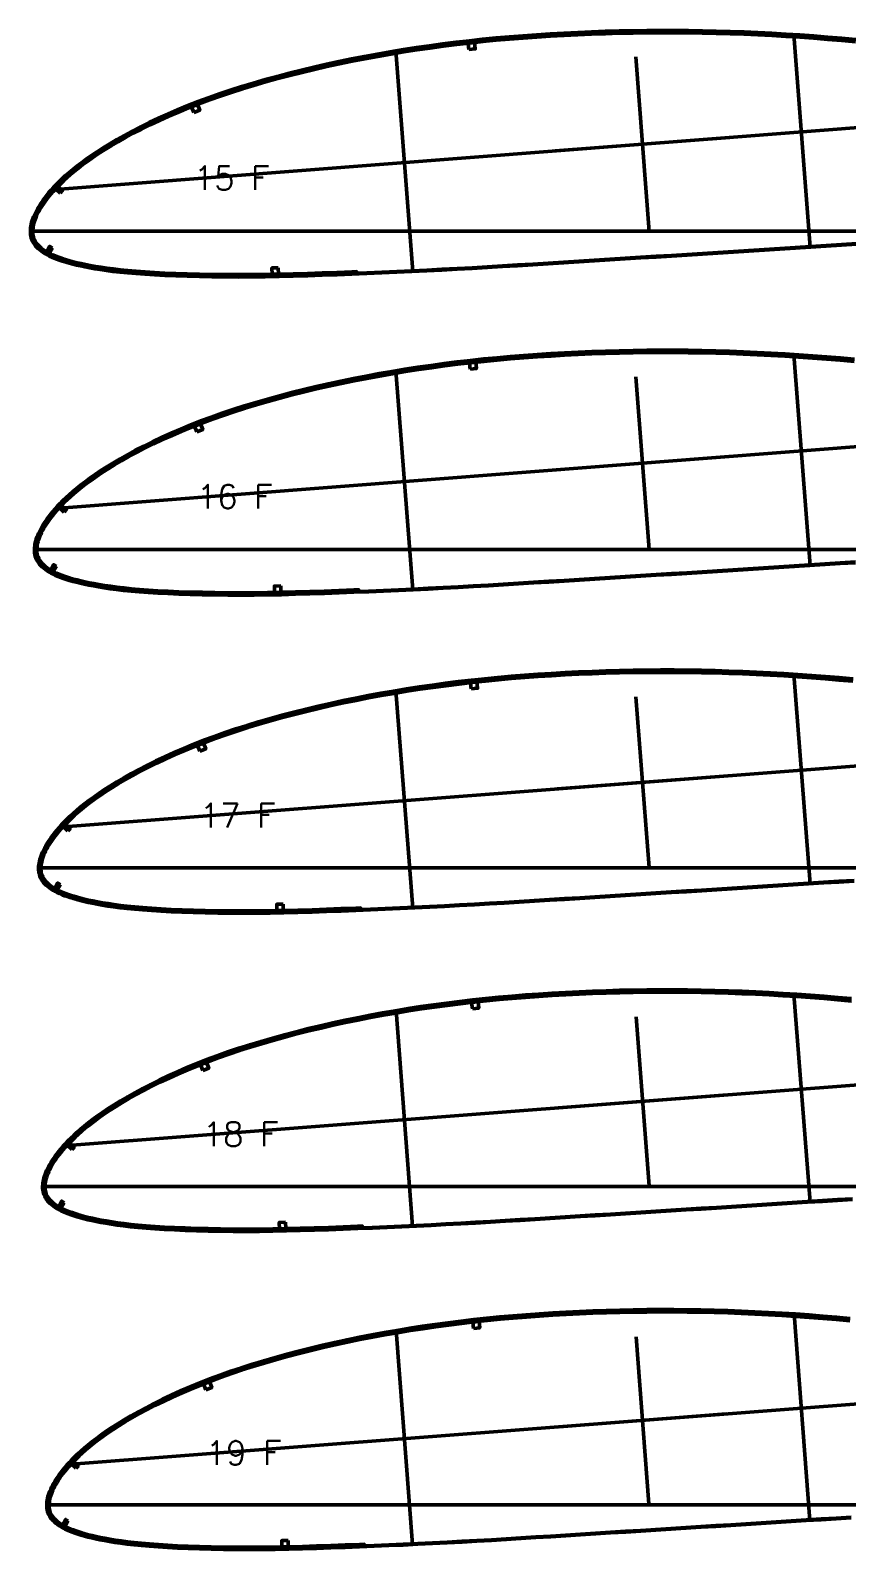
# Model space of a CAD drawing. Header units: metres. Extents: x -405 to 675, y -15418 to 133.
# Drawn here: x -384 to 128, y -3628 to -2674 of the extents above; entities that cross this region are included whole.
import ezdxf

# ---------------------------------------------------------------- set-up
doc = ezdxf.new("R2010")
doc.units = ezdxf.units.M
for name, color, linetype, lineweight in [('FoilLayer', 7, 'Continuous', 50), ('RefFoilLayer', 7, 'Continuous', 50), ('StringerLayer', 7, 'Continuous', 50), ('SubLayer', 7, 'Continuous', 50), ('TextLayer', 7, 'Continuous', 50)]:
    doc.layers.add(name, color=color, linetype=linetype, lineweight=lineweight)
doc.styles.add('MSゴシック', font='romans')

msp = doc.modelspace()

# ---------------------------------------------------------------- linework, layer by layer
at = {"layer": 'FoilLayer'}
for points in [[(133.83, -2681.12), (125.03, -2680.33), (116.25, -2679.6), (107.46, -2678.93), (98.68, -2678.31), (89.92, -2677.75), (81.17, -2677.25), (72.42, -2676.81), (63.69, -2676.43), (54.96, -2676.11), (46.24, -2675.86), (37.53, -2675.66), (28.82, -2675.53), (20.12, -2675.46), (11.43, -2675.45), (2.73, -2675.51), (-5.97, -2675.63), (-14.66, -2675.8), (-23.33, -2676.04), (-31.99, -2676.34), (-40.64, -2676.7), (-49.27, -2677.13), (-57.88, -2677.62), (-66.46, -2678.17), (-75, -2678.78), (-83.48, -2679.45), (-91.9, -2680.19), (-100.27, -2681), (-108.61, -2681.9), (-116.93, -2682.87), (-125.23, -2683.92), (-133.51, -2685.04), (-141.76, -2686.24), (-149.98, -2687.51), (-158.16, -2688.85), (-166.29, -2690.27), (-174.37, -2691.75), (-182.4, -2693.31), (-190.36, -2694.95), (-198.26, -2696.66), (-206.08, -2698.44), (-213.83, -2700.3), (-221.52, -2702.25), (-229.14, -2704.27), (-236.67, -2706.34), (-244.05, -2708.47), (-251.27, -2710.65), (-258.34, -2712.9), (-265.25, -2715.22), (-272.02, -2717.62), (-278.64, -2720.09), (-285.11, -2722.62), (-291.41, -2725.21), (-297.52, -2727.84), (-303.44, -2730.52), (-309.15, -2733.22), (-314.62, -2735.92), (-319.84, -2738.6), (-324.78, -2741.24), (-329.43, -2743.85), (-333.79, -2746.41), (-337.86, -2748.92), (-341.67, -2751.37), (-345.2, -2753.75), (-348.49, -2756.06), (-351.53, -2758.28), (-354.34, -2760.43), (-356.93, -2762.5), (-359.32, -2764.51), (-361.52, -2766.45), (-363.55, -2768.33), (-365.43, -2770.15), (-367.17, -2771.9), (-368.78, -2773.6), (-370.26, -2775.24), (-371.63, -2776.83), (-372.89, -2778.37), (-374.06, -2779.86), (-375.13, -2781.32), (-376.12, -2782.73), (-377.03, -2784.09), (-377.86, -2785.43), (-378.63, -2786.74), (-379.34, -2788.01), (-379.98, -2789.22), (-380.54, -2790.41), (-381.04, -2791.6), (-381.49, -2792.77), (-381.89, -2793.87), (-382.22, -2794.93), (-382.48, -2796), (-382.68, -2797.06), (-382.83, -2798.09), (-382.93, -2799.08), (-382.97, -2800.06), (-382.96, -2800.98), (-382.89, -2801.9), (-382.75, -2802.82), (-382.52, -2803.75), (-382.2, -2804.67), (-381.81, -2805.59), (-381.33, -2806.49), (-380.77, -2807.37), (-380.13, -2808.23), (-379.39, -2809.07), (-378.56, -2809.89), (-377.66, -2810.69), (-376.67, -2811.47), (-375.61, -2812.21), (-374.47, -2812.94), (-373.24, -2813.63), (-371.92, -2814.3), (-370.5, -2814.95), (-368.98, -2815.58), (-367.36, -2816.21), (-365.63, -2816.82), (-363.8, -2817.44), (-361.85, -2818.05), (-359.77, -2818.66), (-357.55, -2819.26), (-355.17, -2819.85), (-352.61, -2820.42), (-349.86, -2821), (-346.88, -2821.57), (-343.68, -2822.14), (-340.22, -2822.71), (-336.47, -2823.27), (-332.42, -2823.8), (-328.03, -2824.3), (-323.25, -2824.77), (-318.06, -2825.21), (-312.45, -2825.63), (-306.43, -2826.03), (-299.99, -2826.37), (-293.15, -2826.65), (-285.92, -2826.88), (-278.32, -2827.06), (-270.41, -2827.21), (-262.29, -2827.31), (-254.01, -2827.35), (-245.6, -2827.32), (-237.04, -2827.21), (-228.29, -2827.03), (-219.39, -2826.81), (-210.36, -2826.55), (-201.22, -2826.24), (-191.96, -2825.91), (-182.62, -2825.55), (-179.48, -2825.43), (-179.44, -2826.48), (-173.18, -2826.23), (-163.79, -2825.84), (-154.4, -2825.43), (-144.99, -2824.98), (-135.54, -2824.5), (-126.04, -2824.01), (-116.53, -2823.51), (-107.02, -2822.99), (-97.53, -2822.45), (-88.03, -2821.88), (-78.47, -2821.29), (-68.88, -2820.69), (-59.26, -2820.09), (-49.62, -2819.5), (-39.97, -2818.9), (-30.3, -2818.29), (-20.61, -2817.67), (-10.9, -2817.06), (-1.2, -2816.44), (8.51, -2815.84), (18.22, -2815.24), (27.91, -2814.63), (37.61, -2814.02), (47.31, -2813.39), (57.02, -2812.78), (66.72, -2812.17), (76.43, -2811.56), (86.14, -2810.95), (95.84, -2810.34), (105.54, -2809.72), (115.24, -2809.09), (124.93, -2808.47), (134.61, -2807.86)], [(132.93, -2881.92), (124.2, -2881.14), (115.47, -2880.42), (106.74, -2879.75), (98.02, -2879.13), (89.32, -2878.58), (80.62, -2878.08), (71.94, -2877.64), (63.26, -2877.27), (54.59, -2876.95), (45.93, -2876.7), (37.28, -2876.5), (28.63, -2876.37), (19.99, -2876.3), (11.35, -2876.29), (2.71, -2876.35), (-5.93, -2876.47), (-14.56, -2876.64), (-23.18, -2876.88), (-31.78, -2877.18), (-40.37, -2877.54), (-48.94, -2877.96), (-57.49, -2878.45), (-66.02, -2878.99), (-74.5, -2879.6), (-82.92, -2880.26), (-91.29, -2880.99), (-99.6, -2881.8), (-107.88, -2882.69), (-116.14, -2883.66), (-124.39, -2884.71), (-132.62, -2885.82), (-140.81, -2887.01), (-148.98, -2888.27), (-157.1, -2889.6), (-165.18, -2891.01), (-173.21, -2892.48), (-181.18, -2894.03), (-189.09, -2895.66), (-196.94, -2897.36), (-204.71, -2899.13), (-212.4, -2900.98), (-220.04, -2902.91), (-227.61, -2904.92), (-235.08, -2906.98), (-242.42, -2909.09), (-249.59, -2911.25), (-256.61, -2913.49), (-263.48, -2915.8), (-270.2, -2918.18), (-276.78, -2920.63), (-283.2, -2923.15), (-289.46, -2925.72), (-295.53, -2928.33), (-301.41, -2930.99), (-307.08, -2933.67), (-312.52, -2936.35), (-317.7, -2939.01), (-322.61, -2941.64), (-327.23, -2944.23), (-331.56, -2946.77), (-335.6, -2949.27), (-339.38, -2951.7), (-342.89, -2954.07), (-346.16, -2956.36), (-349.18, -2958.57), (-351.97, -2960.7), (-354.54, -2962.76), (-356.91, -2964.75), (-359.1, -2966.68), (-361.12, -2968.55), (-362.99, -2970.35), (-364.71, -2972.1), (-366.31, -2973.78), (-367.78, -2975.41), (-369.14, -2976.99), (-370.39, -2978.52), (-371.55, -2980), (-372.62, -2981.45), (-373.6, -2982.85), (-374.5, -2984.21), (-375.33, -2985.53), (-376.09, -2986.84), (-376.8, -2988.1), (-377.43, -2989.3), (-377.99, -2990.48), (-378.49, -2991.66), (-378.94, -2992.82), (-379.33, -2993.91), (-379.66, -2994.97), (-379.91, -2996.03), (-380.11, -2997.09), (-380.27, -2998.1), (-380.36, -2999.08), (-380.41, -3000.06), (-380.4, -3000.97), (-380.33, -3001.89), (-380.18, -3002.8), (-379.96, -3003.72), (-379.64, -3004.64), (-379.25, -3005.55), (-378.78, -3006.44), (-378.22, -3007.31), (-377.58, -3008.17), (-376.85, -3009), (-376.03, -3009.82), (-375.13, -3010.61), (-374.16, -3011.38), (-373.1, -3012.12), (-371.97, -3012.84), (-370.74, -3013.53), (-369.43, -3014.2), (-368.02, -3014.84), (-366.51, -3015.47), (-364.9, -3016.09), (-363.19, -3016.7), (-361.37, -3017.31), (-359.43, -3017.92), (-357.37, -3018.52), (-355.16, -3019.12), (-352.8, -3019.7), (-350.26, -3020.28), (-347.52, -3020.85), (-344.57, -3021.42), (-341.38, -3021.98), (-337.94, -3022.55), (-334.23, -3023.1), (-330.2, -3023.63), (-325.84, -3024.13), (-321.09, -3024.6), (-315.94, -3025.03), (-310.36, -3025.45), (-304.38, -3025.84), (-297.99, -3026.18), (-291.2, -3026.47), (-284.01, -3026.69), (-276.46, -3026.87), (-268.61, -3027.01), (-260.54, -3027.11), (-252.32, -3027.15), (-243.96, -3027.12), (-235.46, -3027.01), (-226.77, -3026.84), (-217.92, -3026.62), (-208.96, -3026.36), (-199.88, -3026.06), (-190.68, -3025.72), (-181.4, -3025.37), (-178.28, -3025.25), (-178.24, -3026.3), (-172.03, -3026.05), (-162.7, -3025.67), (-153.37, -3025.26), (-144.02, -3024.81), (-134.63, -3024.34), (-125.2, -3023.85), (-115.75, -3023.35), (-106.31, -3022.83), (-96.88, -3022.3), (-87.44, -3021.73), (-77.95, -3021.14), (-68.42, -3020.55), (-58.87, -3019.95), (-49.29, -3019.37), (-39.71, -3018.77), (-30.1, -3018.16), (-20.47, -3017.55), (-10.83, -3016.94), (-1.19, -3016.33), (8.45, -3015.73), (18.09, -3015.13), (27.73, -3014.53), (37.36, -3013.92), (47, -3013.3), (56.64, -3012.69), (66.28, -3012.08), (75.92, -3011.48), (85.56, -3010.88), (95.2, -3010.27), (104.84, -3009.65), (114.47, -3009.03), (124.1, -3008.41), (133.71, -3007.81)], [(132.04, -3082.72), (123.36, -3081.95), (114.69, -3081.23), (106.02, -3080.56), (97.37, -3079.96), (88.72, -3079.4), (80.08, -3078.91), (71.45, -3078.48), (62.83, -3078.1), (54.22, -3077.79), (45.62, -3077.53), (37.03, -3077.34), (28.44, -3077.21), (19.86, -3077.14), (11.28, -3077.13), (2.69, -3077.19), (-5.89, -3077.31), (-14.46, -3077.48), (-23.02, -3077.72), (-31.57, -3078.01), (-40.1, -3078.37), (-48.61, -3078.79), (-57.1, -3079.27), (-65.57, -3079.82), (-74, -3080.42), (-82.37, -3081.08), (-90.68, -3081.8), (-98.93, -3082.61), (-107.15, -3083.49), (-115.36, -3084.46), (-123.56, -3085.49), (-131.72, -3086.6), (-139.86, -3087.78), (-147.97, -3089.03), (-156.04, -3090.36), (-164.07, -3091.75), (-172.04, -3093.22), (-179.96, -3094.76), (-187.82, -3096.37), (-195.61, -3098.05), (-203.33, -3099.81), (-210.97, -3101.65), (-218.56, -3103.57), (-226.08, -3105.57), (-233.5, -3107.61), (-240.78, -3109.71), (-247.91, -3111.86), (-254.88, -3114.08), (-261.7, -3116.37), (-268.38, -3118.74), (-274.92, -3121.17), (-281.3, -3123.67), (-287.51, -3126.22), (-293.54, -3128.82), (-299.38, -3131.46), (-305.01, -3134.12), (-310.41, -3136.79), (-315.56, -3139.43), (-320.43, -3142.04), (-325.02, -3144.61), (-329.32, -3147.14), (-333.34, -3149.62), (-337.09, -3152.04), (-340.59, -3154.39), (-343.83, -3156.66), (-346.83, -3158.86), (-349.6, -3160.97), (-352.15, -3163.02), (-354.51, -3164.99), (-356.68, -3166.91), (-358.68, -3168.77), (-360.54, -3170.56), (-362.25, -3172.29), (-363.84, -3173.96), (-365.3, -3175.58), (-366.65, -3177.15), (-367.9, -3178.67), (-369.05, -3180.14), (-370.11, -3181.58), (-371.08, -3182.97), (-371.98, -3184.32), (-372.8, -3185.63), (-373.56, -3186.93), (-374.26, -3188.18), (-374.89, -3189.38), (-375.44, -3190.54), (-375.93, -3191.72), (-376.38, -3192.88), (-376.78, -3193.96), (-377.1, -3195.01), (-377.35, -3196.06), (-377.55, -3197.11), (-377.7, -3198.11), (-377.8, -3199.09), (-377.84, -3200.06), (-377.83, -3200.96), (-377.76, -3201.87), (-377.62, -3202.78), (-377.39, -3203.69), (-377.08, -3204.6), (-376.69, -3205.5), (-376.22, -3206.39), (-375.68, -3207.26), (-375.04, -3208.11), (-374.31, -3208.94), (-373.5, -3209.74), (-372.61, -3210.53), (-371.64, -3211.3), (-370.59, -3212.03), (-369.46, -3212.75), (-368.25, -3213.43), (-366.94, -3214.09), (-365.54, -3214.73), (-364.05, -3215.36), (-362.45, -3215.97), (-360.75, -3216.58), (-358.94, -3217.19), (-357.01, -3217.79), (-354.96, -3218.39), (-352.77, -3218.98), (-350.43, -3219.56), (-347.9, -3220.13), (-345.18, -3220.7), (-342.25, -3221.26), (-339.09, -3221.83), (-335.67, -3222.39), (-331.98, -3222.94), (-327.98, -3223.46), (-323.65, -3223.96), (-318.93, -3224.42), (-313.81, -3224.86), (-308.28, -3225.27), (-302.34, -3225.66), (-295.99, -3226), (-289.24, -3226.28), (-282.1, -3226.5), (-274.6, -3226.68), (-266.81, -3226.82), (-258.79, -3226.92), (-250.62, -3226.96), (-242.32, -3226.93), (-233.87, -3226.82), (-225.25, -3226.65), (-216.46, -3226.43), (-207.55, -3226.17), (-198.54, -3225.87), (-189.4, -3225.54), (-180.18, -3225.19), (-177.09, -3225.07), (-177.04, -3226.12), (-170.87, -3225.87), (-161.6, -3225.49), (-152.34, -3225.08), (-143.06, -3224.64), (-133.73, -3224.17), (-124.36, -3223.68), (-114.97, -3223.19), (-105.6, -3222.68), (-96.23, -3222.14), (-86.85, -3221.58), (-77.43, -3221), (-67.96, -3220.41), (-58.47, -3219.82), (-48.96, -3219.23), (-39.44, -3218.64), (-29.9, -3218.04), (-20.33, -3217.43), (-10.76, -3216.82), (-1.18, -3216.22), (8.39, -3215.62), (17.97, -3215.03), (27.54, -3214.43), (37.11, -3213.82), (46.68, -3213.21), (56.26, -3212.6), (65.83, -3212), (75.41, -3211.4), (84.99, -3210.8), (94.56, -3210.19), (104.13, -3209.58), (113.7, -3208.97), (123.26, -3208.35), (132.81, -3207.75)], [(131.14, -3283.53), (122.53, -3282.76), (113.92, -3282.04), (105.31, -3281.38), (96.71, -3280.78), (88.12, -3280.23), (79.54, -3279.74), (70.97, -3279.31), (62.41, -3278.94), (53.86, -3278.62), (45.31, -3278.37), (36.77, -3278.18), (28.24, -3278.05), (19.72, -3277.98), (11.2, -3277.98), (2.68, -3278.03), (-5.85, -3278.15), (-14.36, -3278.32), (-22.86, -3278.55), (-31.35, -3278.85), (-39.82, -3279.2), (-48.28, -3279.62), (-56.72, -3280.1), (-65.13, -3280.64), (-73.5, -3281.23), (-81.81, -3281.89), (-90.06, -3282.61), (-98.26, -3283.41), (-106.43, -3284.29), (-114.58, -3285.25), (-122.72, -3286.28), (-130.83, -3287.38), (-138.92, -3288.55), (-146.97, -3289.79), (-154.99, -3291.11), (-162.96, -3292.49), (-170.88, -3293.95), (-178.74, -3295.48), (-186.54, -3297.08), (-194.28, -3298.75), (-201.95, -3300.5), (-209.54, -3302.33), (-217.08, -3304.24), (-224.55, -3306.22), (-231.92, -3308.25), (-239.15, -3310.33), (-246.23, -3312.47), (-253.15, -3314.67), (-259.93, -3316.95), (-266.56, -3319.3), (-273.05, -3321.72), (-279.39, -3324.2), (-285.56, -3326.73), (-291.55, -3329.31), (-297.35, -3331.93), (-302.94, -3334.58), (-308.31, -3337.23), (-313.42, -3339.85), (-318.26, -3342.45), (-322.82, -3345), (-327.09, -3347.51), (-331.08, -3349.97), (-334.81, -3352.37), (-338.28, -3354.7), (-341.49, -3356.96), (-344.47, -3359.14), (-347.23, -3361.25), (-349.76, -3363.28), (-352.1, -3365.24), (-354.26, -3367.14), (-356.25, -3368.99), (-358.09, -3370.77), (-359.8, -3372.49), (-361.37, -3374.15), (-362.82, -3375.75), (-364.17, -3377.31), (-365.4, -3378.82), (-366.54, -3380.28), (-367.59, -3381.71), (-368.56, -3383.09), (-369.45, -3384.43), (-370.27, -3385.74), (-371.02, -3387.02), (-371.72, -3388.27), (-372.34, -3389.45), (-372.89, -3390.61), (-373.38, -3391.78), (-373.83, -3392.93), (-374.22, -3394), (-374.54, -3395.04), (-374.79, -3396.09), (-374.99, -3397.13), (-375.14, -3398.13), (-375.23, -3399.1), (-375.28, -3400.06), (-375.27, -3400.96), (-375.2, -3401.86), (-375.06, -3402.76), (-374.83, -3403.66), (-374.52, -3404.57), (-374.14, -3405.46), (-373.67, -3406.34), (-373.13, -3407.2), (-372.49, -3408.05), (-371.77, -3408.87), (-370.96, -3409.67), (-370.08, -3410.45), (-369.12, -3411.21), (-368.08, -3411.94), (-366.96, -3412.65), (-365.75, -3413.33), (-364.46, -3413.99), (-363.07, -3414.62), (-361.58, -3415.24), (-359.99, -3415.85), (-358.31, -3416.46), (-356.51, -3417.06), (-354.6, -3417.66), (-352.56, -3418.26), (-350.39, -3418.84), (-348.06, -3419.42), (-345.55, -3419.99), (-342.85, -3420.55), (-339.93, -3421.11), (-336.79, -3421.67), (-333.4, -3422.23), (-329.73, -3422.77), (-325.76, -3423.3), (-321.46, -3423.79), (-316.78, -3424.24), (-311.69, -3424.68), (-306.19, -3425.09), (-300.29, -3425.47), (-293.99, -3425.81), (-287.28, -3426.09), (-280.19, -3426.31), (-272.74, -3426.49), (-265, -3426.63), (-257.04, -3426.73), (-248.93, -3426.77), (-240.68, -3426.74), (-232.29, -3426.63), (-223.72, -3426.46), (-215, -3426.24), (-206.15, -3425.99), (-197.19, -3425.69), (-188.12, -3425.36), (-178.96, -3425.01), (-175.89, -3424.89), (-175.85, -3425.94), (-169.72, -3425.7), (-160.51, -3425.32), (-151.31, -3424.91), (-142.09, -3424.47), (-132.82, -3424), (-123.52, -3423.52), (-114.2, -3423.03), (-104.88, -3422.52), (-95.58, -3421.99), (-86.26, -3421.44), (-76.9, -3420.85), (-67.5, -3420.26), (-58.08, -3419.68), (-48.63, -3419.1), (-39.17, -3418.51), (-29.7, -3417.91), (-20.19, -3417.31), (-10.69, -3416.7), (-1.18, -3416.11), (8.34, -3415.51), (17.85, -3414.92), (27.35, -3414.33), (36.86, -3413.73), (46.37, -3413.12), (55.88, -3412.51), (65.39, -3411.91), (74.9, -3411.32), (84.41, -3410.72), (93.92, -3410.12), (103.43, -3409.51), (112.93, -3408.9), (122.43, -3408.29), (131.91, -3407.69)], [(130.25, -3484.33), (121.69, -3483.57), (113.14, -3482.86), (104.59, -3482.2), (96.05, -3481.6), (87.52, -3481.05), (79, -3480.57), (70.49, -3480.14), (61.98, -3479.77), (53.49, -3479.46), (45, -3479.21), (36.52, -3479.02), (28.05, -3478.89), (19.59, -3478.82), (11.12, -3478.82), (2.66, -3478.87), (-5.81, -3478.99), (-14.26, -3479.16), (-22.71, -3479.39), (-31.14, -3479.68), (-39.55, -3480.04), (-47.95, -3480.45), (-56.33, -3480.93), (-64.68, -3481.46), (-72.99, -3482.05), (-81.25, -3482.71), (-89.45, -3483.42), (-97.59, -3484.22), (-105.7, -3485.09), (-113.8, -3486.04), (-121.88, -3487.06), (-129.94, -3488.15), (-137.97, -3489.32), (-145.97, -3490.55), (-153.93, -3491.86), (-161.85, -3493.23), (-169.71, -3494.68), (-177.52, -3496.2), (-185.27, -3497.79), (-192.96, -3499.45), (-200.57, -3501.19), (-208.11, -3503), (-215.6, -3504.9), (-223.02, -3506.86), (-230.34, -3508.88), (-237.52, -3510.95), (-244.55, -3513.07), (-251.43, -3515.26), (-258.16, -3517.52), (-264.75, -3519.86), (-271.19, -3522.26), (-277.48, -3524.72), (-283.61, -3527.24), (-289.56, -3529.8), (-295.32, -3532.41), (-300.88, -3535.03), (-306.21, -3537.66), (-311.28, -3540.27), (-316.09, -3542.85), (-320.61, -3545.38), (-324.86, -3547.87), (-328.82, -3550.32), (-332.52, -3552.7), (-335.97, -3555.02), (-339.16, -3557.26), (-342.12, -3559.43), (-344.85, -3561.52), (-347.38, -3563.53), (-349.7, -3565.48), (-351.84, -3567.37), (-353.82, -3569.2), (-355.65, -3570.97), (-357.34, -3572.68), (-358.9, -3574.33), (-360.35, -3575.93), (-361.68, -3577.47), (-362.91, -3578.97), (-364.04, -3580.42), (-365.08, -3581.84), (-366.05, -3583.21), (-366.93, -3584.54), (-367.74, -3585.84), (-368.49, -3587.12), (-369.18, -3588.35), (-369.8, -3589.53), (-370.34, -3590.68), (-370.83, -3591.84), (-371.27, -3592.98), (-371.66, -3594.05), (-371.98, -3595.08), (-372.23, -3596.12), (-372.42, -3597.15), (-372.57, -3598.14), (-372.67, -3599.1), (-372.71, -3600.06), (-372.7, -3600.95), (-372.63, -3601.84), (-372.49, -3602.74), (-372.27, -3603.63), (-371.96, -3604.53), (-371.58, -3605.42), (-371.12, -3606.29), (-370.58, -3607.15), (-369.95, -3607.98), (-369.23, -3608.8), (-368.43, -3609.6), (-367.55, -3610.37), (-366.6, -3611.13), (-365.57, -3611.85), (-364.45, -3612.56), (-363.26, -3613.23), (-361.97, -3613.88), (-360.59, -3614.51), (-359.11, -3615.13), (-357.54, -3615.74), (-355.86, -3616.34), (-354.08, -3616.93), (-352.18, -3617.53), (-350.16, -3618.12), (-348, -3618.71), (-345.68, -3619.28), (-343.19, -3619.84), (-340.51, -3620.4), (-337.62, -3620.95), (-334.5, -3621.51), (-331.13, -3622.07), (-327.49, -3622.61), (-323.55, -3623.13), (-319.27, -3623.61), (-314.62, -3624.07), (-309.57, -3624.5), (-304.11, -3624.91), (-298.24, -3625.29), (-291.98, -3625.62), (-285.33, -3625.9), (-278.29, -3626.13), (-270.89, -3626.3), (-263.2, -3626.44), (-255.29, -3626.54), (-247.23, -3626.58), (-239.05, -3626.55), (-230.71, -3626.44), (-222.2, -3626.27), (-213.53, -3626.05), (-204.75, -3625.8), (-195.85, -3625.5), (-186.84, -3625.17), (-177.74, -3624.83), (-174.69, -3624.71), (-174.65, -3625.76), (-168.56, -3625.52), (-159.42, -3625.14), (-150.28, -3624.74), (-141.12, -3624.3), (-131.92, -3623.84), (-122.68, -3623.36), (-113.42, -3622.87), (-104.17, -3622.36), (-94.93, -3621.84), (-85.68, -3621.29), (-76.38, -3620.71), (-67.04, -3620.12), (-57.68, -3619.54), (-48.3, -3618.97), (-38.91, -3618.38), (-29.49, -3617.79), (-20.06, -3617.19), (-10.61, -3616.59), (-1.17, -3615.99), (8.28, -3615.4), (17.73, -3614.82), (27.17, -3614.23), (36.61, -3613.63), (46.05, -3613.02), (55.5, -3612.42), (64.94, -3611.83), (74.39, -3611.24), (83.84, -3610.65), (93.28, -3610.05), (102.72, -3609.45), (112.16, -3608.84), (121.6, -3608.23), (131.02, -3607.64)]]:
    msp.add_lwpolyline(points, dxfattribs=at)
at = {"layer": 'RefFoilLayer'}
for points in [[(133.96, -2679.62), (125.16, -2678.84), (116.36, -2678.11), (107.57, -2677.43), (98.78, -2676.81), (90.01, -2676.25), (81.24, -2675.75), (72.49, -2675.31), (63.74, -2674.93), (55, -2674.61), (46.27, -2674.36), (37.55, -2674.16), (28.83, -2674.03), (20.12, -2673.96), (11.42, -2673.95), (2.71, -2674.01), (-6, -2674.13), (-14.7, -2674.3), (-23.38, -2674.54), (-32.06, -2674.84), (-40.71, -2675.21), (-49.35, -2675.63), (-57.97, -2676.12), (-66.57, -2676.67), (-75.12, -2677.28), (-83.61, -2677.95), (-92.05, -2678.69), (-100.43, -2679.51), (-108.78, -2680.41), (-117.11, -2681.38), (-125.43, -2682.44), (-133.72, -2683.56), (-141.99, -2684.76), (-150.22, -2686.03), (-158.42, -2687.37), (-166.56, -2688.79), (-174.66, -2690.28), (-182.7, -2691.84), (-190.68, -2693.48), (-198.59, -2695.19), (-206.44, -2696.98), (-214.2, -2698.85), (-221.9, -2700.8), (-229.54, -2702.82), (-237.08, -2704.9), (-244.48, -2707.03), (-251.72, -2709.22), (-258.81, -2711.48), (-265.75, -2713.81), (-272.54, -2716.22), (-279.19, -2718.69), (-285.68, -2721.23), (-292, -2723.83), (-298.14, -2726.47), (-304.08, -2729.16), (-309.81, -2731.87), (-315.31, -2734.58), (-320.55, -2737.27), (-325.51, -2739.93), (-330.19, -2742.55), (-334.57, -2745.13), (-338.68, -2747.66), (-342.5, -2750.13), (-346.07, -2752.52), (-349.37, -2754.85), (-352.44, -2757.09), (-355.28, -2759.26), (-357.89, -2761.35), (-360.31, -2763.38), (-362.54, -2765.35), (-364.59, -2767.25), (-366.5, -2769.09), (-368.26, -2770.87), (-369.89, -2772.59), (-371.4, -2774.26), (-372.79, -2775.87), (-374.08, -2777.44), (-375.26, -2778.97), (-376.36, -2780.45), (-377.37, -2781.9), (-378.3, -2783.3), (-379.16, -2784.67), (-379.94, -2786.01), (-380.66, -2787.32), (-381.33, -2788.58), (-381.92, -2789.83), (-382.44, -2791.06), (-382.9, -2792.26), (-383.33, -2793.43), (-383.68, -2794.59), (-383.95, -2795.73), (-384.16, -2796.84), (-384.32, -2797.94), (-384.43, -2799.01), (-384.47, -2800.06), (-384.46, -2801.1), (-384.37, -2802.14), (-384.2, -2803.19), (-383.94, -2804.24), (-383.58, -2805.27), (-383.13, -2806.29), (-382.59, -2807.3), (-381.97, -2808.28), (-381.25, -2809.22), (-380.44, -2810.14), (-379.55, -2811.02), (-378.58, -2811.87), (-377.54, -2812.69), (-376.41, -2813.48), (-375.21, -2814.24), (-373.92, -2814.97), (-372.54, -2815.67), (-371.07, -2816.33), (-369.52, -2816.98), (-367.86, -2817.62), (-366.11, -2818.25), (-364.25, -2818.87), (-362.27, -2819.49), (-360.16, -2820.11), (-357.91, -2820.72), (-355.5, -2821.31), (-352.92, -2821.89), (-350.14, -2822.47), (-347.15, -2823.05), (-343.92, -2823.62), (-340.44, -2824.2), (-336.67, -2824.76), (-332.59, -2825.29), (-328.17, -2825.8), (-323.38, -2826.26), (-318.17, -2826.71), (-312.55, -2827.13), (-306.51, -2827.52), (-300.06, -2827.87), (-293.2, -2828.15), (-285.95, -2828.38), (-278.34, -2828.56), (-270.43, -2828.71), (-262.3, -2828.81), (-254.01, -2828.85), (-245.58, -2828.82), (-237.01, -2828.71), (-228.26, -2828.53), (-219.34, -2828.31), (-210.31, -2828.05), (-201.17, -2827.74), (-191.9, -2827.41), (-182.56, -2827.05), (-173.17, -2826.68), (-163.77, -2826.29), (-154.38, -2825.88), (-144.97, -2825.43), (-135.51, -2824.95), (-126.02, -2824.46), (-116.5, -2823.96), (-107, -2823.44), (-97.51, -2822.9), (-88, -2822.33), (-78.45, -2821.74), (-68.85, -2821.14), (-59.23, -2820.54), (-49.59, -2819.95), (-39.95, -2819.35), (-30.27, -2818.74), (-20.58, -2818.12), (-10.88, -2817.5), (-1.17, -2816.89), (8.54, -2816.29), (18.24, -2815.69), (27.94, -2815.08), (37.64, -2814.46), (47.34, -2813.84), (57.05, -2813.23), (66.75, -2812.61), (76.46, -2812.01), (86.17, -2811.4), (95.87, -2810.79), (105.57, -2810.17), (115.27, -2809.54), (124.96, -2808.92), (134.64, -2808.31)], [(133.07, -2880.43), (124.32, -2879.65), (115.58, -2878.92), (106.85, -2878.25), (98.12, -2877.64), (89.4, -2877.08), (80.7, -2876.58), (72, -2876.15), (63.31, -2875.77), (54.64, -2875.45), (45.96, -2875.2), (37.3, -2875), (28.64, -2874.87), (19.99, -2874.8), (11.34, -2874.79), (2.69, -2874.85), (-5.96, -2874.97), (-14.6, -2875.14), (-23.23, -2875.38), (-31.84, -2875.68), (-40.44, -2876.04), (-49.02, -2876.46), (-57.59, -2876.95), (-66.12, -2877.5), (-74.62, -2878.1), (-83.06, -2878.77), (-91.44, -2879.5), (-99.76, -2880.31), (-108.05, -2881.2), (-116.33, -2882.18), (-124.59, -2883.22), (-132.83, -2884.34), (-141.04, -2885.53), (-149.22, -2886.79), (-157.36, -2888.13), (-165.45, -2889.53), (-173.49, -2891.01), (-181.48, -2892.57), (-189.41, -2894.19), (-197.27, -2895.89), (-205.06, -2897.67), (-212.77, -2899.52), (-220.42, -2901.46), (-228.01, -2903.47), (-235.5, -2905.54), (-242.85, -2907.65), (-250.04, -2909.83), (-257.09, -2912.07), (-263.98, -2914.38), (-270.73, -2916.77), (-277.33, -2919.23), (-283.77, -2921.76), (-290.05, -2924.34), (-296.15, -2926.97), (-302.05, -2929.63), (-307.74, -2932.32), (-313.2, -2935.02), (-318.41, -2937.69), (-323.34, -2940.33), (-327.99, -2942.94), (-332.34, -2945.5), (-336.42, -2948.01), (-340.22, -2950.46), (-343.76, -2952.84), (-347.04, -2955.15), (-350.09, -2957.38), (-352.9, -2959.53), (-355.51, -2961.61), (-357.9, -2963.62), (-360.12, -2965.58), (-362.16, -2967.47), (-364.05, -2969.3), (-365.8, -2971.07), (-367.42, -2972.77), (-368.92, -2974.43), (-370.3, -2976.04), (-371.58, -2977.59), (-372.76, -2979.11), (-373.85, -2980.58), (-374.85, -2982.02), (-375.78, -2983.41), (-376.63, -2984.78), (-377.4, -2986.11), (-378.12, -2987.4), (-378.79, -2988.66), (-379.37, -2989.9), (-379.88, -2991.12), (-380.35, -2992.31), (-380.77, -2993.48), (-381.12, -2994.62), (-381.39, -2995.75), (-381.6, -2996.87), (-381.76, -2997.95), (-381.86, -2999.02), (-381.91, -3000.06), (-381.89, -3001.09), (-381.81, -3002.13), (-381.64, -3003.17), (-381.37, -3004.21), (-381.02, -3005.24), (-380.57, -3006.25), (-380.04, -3007.25), (-379.42, -3008.22), (-378.71, -3009.16), (-377.9, -3010.07), (-377.02, -3010.94), (-376.06, -3011.79), (-375.02, -3012.61), (-373.9, -3013.39), (-372.7, -3014.15), (-371.42, -3014.87), (-370.05, -3015.56), (-368.6, -3016.22), (-367.05, -3016.87), (-365.41, -3017.5), (-363.67, -3018.12), (-361.82, -3018.74), (-359.85, -3019.36), (-357.76, -3019.97), (-355.52, -3020.58), (-353.13, -3021.17), (-350.56, -3021.75), (-347.8, -3022.32), (-344.83, -3022.89), (-341.63, -3023.47), (-338.16, -3024.04), (-334.42, -3024.59), (-330.37, -3025.12), (-325.98, -3025.62), (-321.22, -3026.09), (-316.05, -3026.53), (-310.46, -3026.95), (-304.46, -3027.34), (-298.05, -3027.68), (-291.25, -3027.97), (-284.05, -3028.19), (-276.49, -3028.37), (-268.63, -3028.51), (-260.55, -3028.61), (-252.31, -3028.65), (-243.94, -3028.62), (-235.43, -3028.51), (-226.73, -3028.34), (-217.88, -3028.12), (-208.91, -3027.86), (-199.82, -3027.56), (-190.62, -3027.22), (-181.34, -3026.87), (-172.01, -3026.5), (-162.68, -3026.12), (-153.35, -3025.71), (-144, -3025.26), (-134.61, -3024.79), (-125.18, -3024.3), (-115.73, -3023.8), (-106.28, -3023.28), (-96.86, -3022.75), (-87.41, -3022.18), (-77.92, -3021.59), (-68.39, -3021), (-58.84, -3020.4), (-49.26, -3019.81), (-39.68, -3019.22), (-30.07, -3018.61), (-20.44, -3018), (-10.8, -3017.39), (-1.16, -3016.78), (8.48, -3016.18), (18.12, -3015.58), (27.76, -3014.98), (37.39, -3014.37), (47.03, -3013.75), (56.67, -3013.14), (66.31, -3012.53), (75.95, -3011.93), (85.59, -3011.32), (95.23, -3010.71), (104.86, -3010.1), (114.5, -3009.48), (124.13, -3008.86), (133.74, -3008.25)], [(132.17, -3081.23), (123.49, -3080.46), (114.81, -3079.73), (106.13, -3079.07), (97.46, -3078.46), (88.8, -3077.91), (80.16, -3077.41), (71.52, -3076.98), (62.89, -3076.6), (54.27, -3076.29), (45.66, -3076.03), (37.05, -3075.84), (28.45, -3075.71), (19.86, -3075.64), (11.27, -3075.63), (2.67, -3075.69), (-5.92, -3075.81), (-14.5, -3075.98), (-23.07, -3076.22), (-31.63, -3076.51), (-40.17, -3076.87), (-48.69, -3077.29), (-57.2, -3077.78), (-65.68, -3078.32), (-74.12, -3078.92), (-82.5, -3079.58), (-90.82, -3080.31), (-99.09, -3081.12), (-107.33, -3082), (-115.55, -3082.97), (-123.76, -3084.01), (-131.94, -3085.11), (-140.09, -3086.3), (-148.22, -3087.55), (-156.3, -3088.88), (-164.34, -3090.28), (-172.33, -3091.74), (-180.26, -3093.29), (-188.13, -3094.9), (-195.94, -3096.59), (-203.68, -3098.35), (-211.34, -3100.2), (-218.94, -3102.12), (-226.48, -3104.12), (-233.92, -3106.17), (-241.22, -3108.27), (-248.36, -3110.43), (-255.36, -3112.66), (-262.21, -3114.96), (-268.91, -3117.33), (-275.46, -3119.78), (-281.87, -3122.29), (-288.11, -3124.85), (-294.16, -3127.46), (-300.02, -3130.11), (-305.67, -3132.78), (-311.1, -3135.45), (-316.27, -3138.11), (-321.17, -3140.74), (-325.78, -3143.32), (-330.11, -3145.86), (-334.16, -3148.36), (-337.93, -3150.79), (-341.45, -3153.16), (-344.71, -3155.45), (-347.74, -3157.66), (-350.53, -3159.8), (-353.12, -3161.87), (-355.5, -3163.87), (-357.7, -3165.81), (-359.73, -3167.69), (-361.61, -3169.5), (-363.34, -3171.26), (-364.95, -3172.96), (-366.44, -3174.6), (-367.81, -3176.2), (-369.08, -3177.75), (-370.25, -3179.25), (-371.33, -3180.71), (-372.33, -3182.14), (-373.25, -3183.52), (-374.1, -3184.88), (-374.87, -3186.2), (-375.58, -3187.48), (-376.24, -3188.74), (-376.82, -3189.97), (-377.33, -3191.18), (-377.79, -3192.37), (-378.21, -3193.52), (-378.56, -3194.66), (-378.82, -3195.78), (-379.03, -3196.89), (-379.19, -3197.97), (-379.3, -3199.03), (-379.34, -3200.06), (-379.33, -3201.09), (-379.24, -3202.12), (-379.07, -3203.15), (-378.81, -3204.18), (-378.46, -3205.2), (-378.02, -3206.21), (-377.49, -3207.2), (-376.87, -3208.17), (-376.16, -3209.1), (-375.37, -3210), (-374.49, -3210.87), (-373.53, -3211.71), (-372.5, -3212.52), (-371.39, -3213.3), (-370.2, -3214.05), (-368.92, -3214.77), (-367.57, -3215.46), (-366.12, -3216.12), (-364.58, -3216.76), (-362.95, -3217.38), (-361.22, -3218), (-359.39, -3218.62), (-357.43, -3219.23), (-355.35, -3219.84), (-353.13, -3220.44), (-350.76, -3221.03), (-348.21, -3221.6), (-345.47, -3222.17), (-342.51, -3222.74), (-339.33, -3223.31), (-335.89, -3223.87), (-332.18, -3224.43), (-328.15, -3224.95), (-323.79, -3225.45), (-319.06, -3225.91), (-313.92, -3226.35), (-308.37, -3226.77), (-302.42, -3227.16), (-296.05, -3227.49), (-289.29, -3227.78), (-282.14, -3228), (-274.63, -3228.18), (-266.82, -3228.32), (-258.8, -3228.42), (-250.62, -3228.46), (-242.3, -3228.43), (-233.84, -3228.32), (-225.21, -3228.15), (-216.42, -3227.93), (-207.51, -3227.67), (-198.48, -3227.37), (-189.34, -3227.04), (-180.12, -3226.69), (-170.86, -3226.32), (-161.58, -3225.94), (-152.32, -3225.53), (-143.03, -3225.09), (-133.7, -3224.62), (-124.33, -3224.13), (-114.95, -3223.64), (-105.57, -3223.13), (-96.2, -3222.59), (-86.82, -3222.03), (-77.4, -3221.45), (-67.93, -3220.85), (-58.44, -3220.27), (-48.93, -3219.68), (-39.41, -3219.09), (-29.87, -3218.49), (-20.3, -3217.88), (-10.73, -3217.27), (-1.16, -3216.67), (8.42, -3216.07), (18, -3215.48), (27.57, -3214.88), (37.14, -3214.27), (46.71, -3213.66), (56.29, -3213.05), (65.86, -3212.45), (75.44, -3211.85), (85.02, -3211.25), (94.59, -3210.64), (104.16, -3210.03), (113.73, -3209.42), (123.29, -3208.8), (132.84, -3208.2)], [(131.28, -3282.03), (122.65, -3281.26), (114.03, -3280.55), (105.41, -3279.89), (96.8, -3279.28), (88.2, -3278.73), (79.62, -3278.24), (71.04, -3277.81), (62.46, -3277.44), (53.9, -3277.12), (45.35, -3276.87), (36.8, -3276.68), (28.26, -3276.55), (19.72, -3276.48), (11.19, -3276.48), (2.66, -3276.53), (-5.88, -3276.65), (-14.4, -3276.82), (-22.92, -3277.05), (-31.41, -3277.35), (-39.9, -3277.7), (-48.37, -3278.12), (-56.81, -3278.6), (-65.23, -3279.14), (-73.61, -3279.74), (-81.94, -3280.4), (-90.21, -3281.12), (-98.42, -3281.92), (-106.6, -3282.8), (-114.77, -3283.76), (-122.92, -3284.79), (-131.05, -3285.89), (-139.15, -3287.07), (-147.21, -3288.31), (-155.24, -3289.63), (-163.23, -3291.02), (-171.16, -3292.48), (-179.04, -3294.01), (-186.86, -3295.61), (-194.62, -3297.29), (-202.3, -3299.04), (-209.91, -3300.87), (-217.46, -3302.79), (-224.95, -3304.77), (-232.33, -3306.81), (-239.59, -3308.89), (-246.69, -3311.04), (-253.63, -3313.25), (-260.43, -3315.53), (-267.09, -3317.89), (-273.6, -3320.32), (-279.96, -3322.81), (-286.16, -3325.36), (-292.17, -3327.95), (-297.99, -3330.58), (-303.61, -3333.23), (-309, -3335.89), (-314.13, -3338.53), (-319, -3341.14), (-323.58, -3343.7), (-327.88, -3346.23), (-331.9, -3348.71), (-335.65, -3351.12), (-339.14, -3353.47), (-342.38, -3355.75), (-345.38, -3357.95), (-348.16, -3360.07), (-350.73, -3362.13), (-353.1, -3364.11), (-355.28, -3366.04), (-357.29, -3367.91), (-359.16, -3369.71), (-360.89, -3371.45), (-362.48, -3373.14), (-363.96, -3374.77), (-365.33, -3376.36), (-366.59, -3377.9), (-367.75, -3379.39), (-368.82, -3380.85), (-369.81, -3382.26), (-370.73, -3383.64), (-371.56, -3384.98), (-372.33, -3386.29), (-373.04, -3387.57), (-373.7, -3388.81), (-374.28, -3390.03), (-374.78, -3391.24), (-375.24, -3392.42), (-375.65, -3393.56), (-376, -3394.7), (-376.26, -3395.81), (-376.47, -3396.91), (-376.63, -3397.98), (-376.73, -3399.03), (-376.78, -3400.06), (-376.76, -3401.08), (-376.68, -3402.1), (-376.51, -3403.13), (-376.25, -3404.15), (-375.9, -3405.17), (-375.46, -3406.17), (-374.94, -3407.15), (-374.32, -3408.11), (-373.62, -3409.04), (-372.83, -3409.93), (-371.95, -3410.8), (-371.01, -3411.63), (-369.98, -3412.44), (-368.88, -3413.21), (-367.69, -3413.96), (-366.43, -3414.67), (-365.08, -3415.35), (-363.64, -3416.01), (-362.12, -3416.64), (-360.5, -3417.27), (-358.78, -3417.88), (-356.96, -3418.49), (-355.02, -3419.1), (-352.95, -3419.7), (-350.75, -3420.3), (-348.39, -3420.88), (-345.85, -3421.45), (-343.13, -3422.02), (-340.2, -3422.58), (-337.04, -3423.15), (-333.62, -3423.71), (-329.93, -3424.26), (-325.93, -3424.79), (-321.6, -3425.28), (-316.9, -3425.74), (-311.8, -3426.17), (-306.29, -3426.59), (-300.37, -3426.97), (-294.05, -3427.31), (-287.33, -3427.59), (-280.23, -3427.81), (-272.77, -3427.99), (-265.02, -3428.13), (-257.05, -3428.23), (-248.92, -3428.27), (-240.67, -3428.24), (-232.26, -3428.13), (-223.69, -3427.96), (-214.95, -3427.74), (-206.1, -3427.49), (-197.14, -3427.19), (-188.06, -3426.86), (-178.9, -3426.51), (-169.7, -3426.15), (-160.49, -3425.77), (-151.29, -3425.36), (-142.07, -3424.92), (-132.8, -3424.45), (-123.49, -3423.97), (-114.17, -3423.48), (-104.86, -3422.97), (-95.55, -3422.44), (-86.24, -3421.88), (-76.88, -3421.3), (-67.47, -3420.71), (-58.05, -3420.13), (-48.6, -3419.55), (-39.15, -3418.96), (-29.67, -3418.36), (-20.17, -3417.76), (-10.66, -3417.15), (-1.15, -3416.56), (8.37, -3415.96), (17.88, -3415.37), (27.38, -3414.78), (36.89, -3414.17), (46.4, -3413.57), (55.9, -3412.96), (65.42, -3412.36), (74.93, -3411.77), (84.44, -3411.17), (93.95, -3410.57), (103.46, -3409.96), (112.96, -3409.35), (122.46, -3408.74), (131.94, -3408.14)], [(130.38, -3482.84), (121.82, -3482.07), (113.25, -3481.36), (104.69, -3480.7), (96.14, -3480.1), (87.6, -3479.56), (79.07, -3479.07), (70.55, -3478.64), (62.04, -3478.27), (53.53, -3477.96), (45.04, -3477.71), (36.55, -3477.52), (28.06, -3477.39), (19.59, -3477.32), (11.11, -3477.32), (2.64, -3477.37), (-5.84, -3477.49), (-14.3, -3477.66), (-22.76, -3477.89), (-31.2, -3478.18), (-39.63, -3478.54), (-48.04, -3478.95), (-56.43, -3479.43), (-64.79, -3479.97), (-73.11, -3480.56), (-81.38, -3481.21), (-89.59, -3481.93), (-97.75, -3482.72), (-105.88, -3483.6), (-113.99, -3484.55), (-122.08, -3485.57), (-130.16, -3486.67), (-138.2, -3487.83), (-146.21, -3489.07), (-154.19, -3490.38), (-162.12, -3491.76), (-170, -3493.21), (-177.82, -3494.73), (-185.59, -3496.32), (-193.29, -3497.99), (-200.92, -3499.73), (-208.48, -3501.55), (-215.98, -3503.45), (-223.41, -3505.42), (-230.75, -3507.44), (-237.95, -3509.51), (-245.01, -3511.64), (-251.9, -3513.84), (-258.66, -3516.11), (-265.27, -3518.45), (-271.74, -3520.86), (-278.05, -3523.34), (-284.21, -3525.86), (-290.18, -3528.44), (-295.96, -3531.05), (-301.54, -3533.69), (-306.89, -3536.33), (-311.99, -3538.95), (-316.82, -3541.54), (-321.37, -3544.09), (-325.64, -3546.6), (-329.64, -3549.06), (-333.36, -3551.46), (-336.83, -3553.79), (-340.05, -3556.05), (-343.03, -3558.24), (-345.79, -3560.35), (-348.34, -3562.38), (-350.69, -3564.36), (-352.86, -3566.27), (-354.86, -3568.13), (-356.71, -3569.92), (-358.43, -3571.65), (-360.01, -3573.32), (-361.48, -3574.95), (-362.84, -3576.52), (-364.09, -3578.05), (-365.24, -3579.53), (-366.31, -3580.98), (-367.3, -3582.38), (-368.2, -3583.75), (-369.03, -3585.08), (-369.8, -3586.39), (-370.5, -3587.65), (-371.15, -3588.89), (-371.73, -3590.1), (-372.23, -3591.3), (-372.68, -3592.47), (-373.09, -3593.61), (-373.44, -3594.73), (-373.7, -3595.84), (-373.91, -3596.93), (-374.06, -3597.99), (-374.17, -3599.04), (-374.21, -3600.06), (-374.2, -3601.07), (-374.11, -3602.09), (-373.95, -3603.11), (-373.69, -3604.12), (-373.34, -3605.13), (-372.9, -3606.13), (-372.38, -3607.1), (-371.77, -3608.06), (-371.07, -3608.98), (-370.29, -3609.87), (-369.42, -3610.72), (-368.48, -3611.55), (-367.46, -3612.35), (-366.36, -3613.12), (-365.19, -3613.86), (-363.93, -3614.57), (-362.59, -3615.25), (-361.17, -3615.9), (-359.65, -3616.53), (-358.04, -3617.15), (-356.34, -3617.76), (-354.53, -3618.37), (-352.6, -3618.97), (-350.55, -3619.57), (-348.36, -3620.16), (-346.01, -3620.74), (-343.5, -3621.31), (-340.79, -3621.87), (-337.88, -3622.43), (-334.74, -3622.99), (-331.35, -3623.55), (-327.68, -3624.1), (-323.72, -3624.62), (-319.41, -3625.11), (-314.74, -3625.56), (-309.68, -3626), (-304.2, -3626.41), (-298.32, -3626.79), (-292.05, -3627.12), (-285.38, -3627.4), (-278.32, -3627.62), (-270.91, -3627.8), (-263.21, -3627.94), (-255.3, -3628.04), (-247.23, -3628.08), (-239.03, -3628.05), (-230.68, -3627.94), (-222.16, -3627.77), (-213.49, -3627.55), (-204.7, -3627.3), (-195.8, -3627), (-186.78, -3626.67), (-177.68, -3626.33), (-168.54, -3625.97), (-159.4, -3625.59), (-150.26, -3625.19), (-141.1, -3624.75), (-131.9, -3624.29), (-122.65, -3623.81), (-113.39, -3623.32), (-104.14, -3622.81), (-94.9, -3622.29), (-85.65, -3621.74), (-76.35, -3621.16), (-67.01, -3620.57), (-57.65, -3619.99), (-48.27, -3619.42), (-38.88, -3618.83), (-29.47, -3618.24), (-20.03, -3617.64), (-10.59, -3617.04), (-1.14, -3616.44), (8.31, -3615.85), (17.76, -3615.27), (27.2, -3614.68), (36.63, -3614.08), (46.08, -3613.47), (55.52, -3612.87), (64.97, -3612.28), (74.42, -3611.69), (83.87, -3611.1), (93.31, -3610.5), (102.75, -3609.89), (112.19, -3609.29), (121.62, -3608.68), (131.04, -3608.09)]]:
    msp.add_lwpolyline(points, dxfattribs=at)
at = {"layer": 'StringerLayer'}
for points in [[(-109.05, -2685.97), (-105.08, -2685.54), (-105.5, -2681.56), (-109.48, -2681.99), (-109.05, -2685.97)], [(-281.8, -2725.62), (-278.08, -2724.16), (-279.54, -2720.44), (-283.26, -2721.9), (-281.8, -2725.62)], [(-365.79, -2776.26), (-364.41, -2774.81), (-367.32, -2772.06), (-368.69, -2773.51), (-365.79, -2776.26)], [(-370.65, -2810.5), (-372.39, -2809.51), (-374.36, -2813), (-372.61, -2813.98), (-370.65, -2810.5)], [(-228.8, -2823.04), (-232.79, -2823.12), (-232.71, -2827.12), (-228.71, -2827.04), (-228.8, -2823.04)], [(-108.33, -2886.77), (-104.36, -2886.34), (-104.79, -2882.36), (-108.76, -2882.79), (-108.33, -2886.77)], [(-279.92, -2926.16), (-276.2, -2924.7), (-277.66, -2920.98), (-281.38, -2922.43), (-279.92, -2926.16)], [(-363.33, -2976.45), (-361.95, -2975), (-364.85, -2972.25), (-366.23, -2973.7), (-363.33, -2976.45)], [(-368.15, -3010.4), (-369.9, -3009.42), (-371.86, -3012.9), (-370.12, -3013.88), (-368.15, -3010.4)], [(-227.26, -3022.85), (-231.26, -3022.93), (-231.17, -3026.93), (-227.18, -3026.85), (-227.26, -3022.85)], [(-107.62, -3087.57), (-103.64, -3087.14), (-104.07, -3083.16), (-108.04, -3083.59), (-107.62, -3087.57)], [(-278.04, -3126.69), (-274.32, -3125.24), (-275.77, -3121.51), (-279.5, -3122.97), (-278.04, -3126.69)], [(-360.86, -3176.64), (-359.49, -3175.19), (-362.39, -3172.44), (-363.77, -3173.89), (-360.86, -3176.64)], [(-365.66, -3210.3), (-367.4, -3209.32), (-369.36, -3212.8), (-367.62, -3213.78), (-365.66, -3210.3)], [(-225.72, -3222.66), (-229.72, -3222.74), (-229.64, -3226.74), (-225.64, -3226.66), (-225.72, -3222.66)], [(-106.9, -3288.36), (-102.92, -3287.94), (-103.35, -3283.96), (-107.33, -3284.39), (-106.9, -3288.36)], [(-276.16, -3327.23), (-272.43, -3325.77), (-273.89, -3322.05), (-277.62, -3323.5), (-276.16, -3327.23)], [(-358.4, -3376.83), (-357.02, -3375.38), (-359.93, -3372.62), (-361.3, -3374.08), (-358.4, -3376.83)], [(-363.16, -3410.2), (-364.9, -3409.22), (-366.86, -3412.7), (-365.12, -3413.69), (-363.16, -3410.2)], [(-224.18, -3422.47), (-228.18, -3422.55), (-228.1, -3426.55), (-224.1, -3426.47), (-224.18, -3422.47)], [(-106.18, -3489.16), (-102.2, -3488.73), (-102.63, -3484.76), (-106.61, -3485.19), (-106.18, -3489.16)], [(-274.28, -3527.76), (-270.55, -3526.31), (-272.01, -3522.58), (-275.74, -3524.04), (-274.28, -3527.76)], [(-355.94, -3577.02), (-354.56, -3575.56), (-357.47, -3572.81), (-358.84, -3574.27), (-355.94, -3577.02)], [(-360.66, -3610.1), (-362.4, -3609.12), (-364.37, -3612.61), (-362.62, -3613.59), (-360.66, -3610.1)], [(-222.64, -3622.28), (-226.64, -3622.36), (-226.56, -3626.36), (-222.56, -3626.28), (-222.64, -3622.28)]]:
    msp.add_lwpolyline(points, dxfattribs=at)
at = {"layer": 'SubLayer'}
for p, q in [((95, -2676.57), (105.28, -2810.18)), ((-154.95, -2686.81), (-144.29, -2825.4)), ((-4.22, -2690.64), (4.22, -2800.23)), ((353.82, -2718.21), (-371.15, -2773.99)), ((-54.87, -2749.66), (54.87, -2741.21)), ((-384.47, -2800), (640.79, -2800)), ((95.04, -2877.44), (105.24, -3010.07)), ((-154.91, -2887.72), (-144.33, -3025.28)), ((-4.17, -2891.6), (4.17, -2999.99)), ((351.46, -2918.75), (-368.68, -2974.17)), ((-54.26, -2949.97), (54.26, -2941.62)), ((-381.91, -3000), (636.51, -3000)), ((95.07, -3078.31), (105.2, -3209.96)), ((-154.87, -3088.64), (-144.37, -3225.15)), ((-4.12, -3092.56), (4.12, -3199.76)), ((349.1, -3119.3), (-366.2, -3174.34)), ((-53.65, -3150.29), (53.65, -3142.03)), ((-379.34, -3200), (632.24, -3200)), ((95.11, -3279.17), (105.17, -3409.85)), ((-154.83, -3289.56), (-144.4, -3425.03)), ((-4.08, -3293.53), (4.08, -3399.52)), ((346.73, -3319.85), (-363.72, -3374.51)), ((-53.04, -3350.61), (53.04, -3342.44)), ((-376.78, -3400), (627.96, -3400)), ((95.15, -3480.04), (105.13, -3609.74)), ((-154.78, -3490.48), (-144.44, -3624.91)), ((-4.03, -3494.49), (4.03, -3599.29)), ((344.37, -3520.39), (-361.25, -3574.69)), ((-52.43, -3550.92), (52.43, -3542.86)), ((-374.21, -3600), (623.68, -3600))]:
    msp.add_line(p, q, dxfattribs=at)

# ---------------------------------------------------------------- texts
at = {"layer": 'TextLayer', "style": 'MSゴシック'}
for s, p in [('15 F', (-281.95, -2774.13)), ('16 F', (-280.07, -2974.3)), ('17 F', (-278.18, -3174.47)), ('18 F', (-276.3, -3374.64)), ('19 F', (-274.42, -3574.82))]:
    msp.add_text(s, height=15, dxfattribs=at).set_placement(p)

doc.saveas('drawing.dxf')
